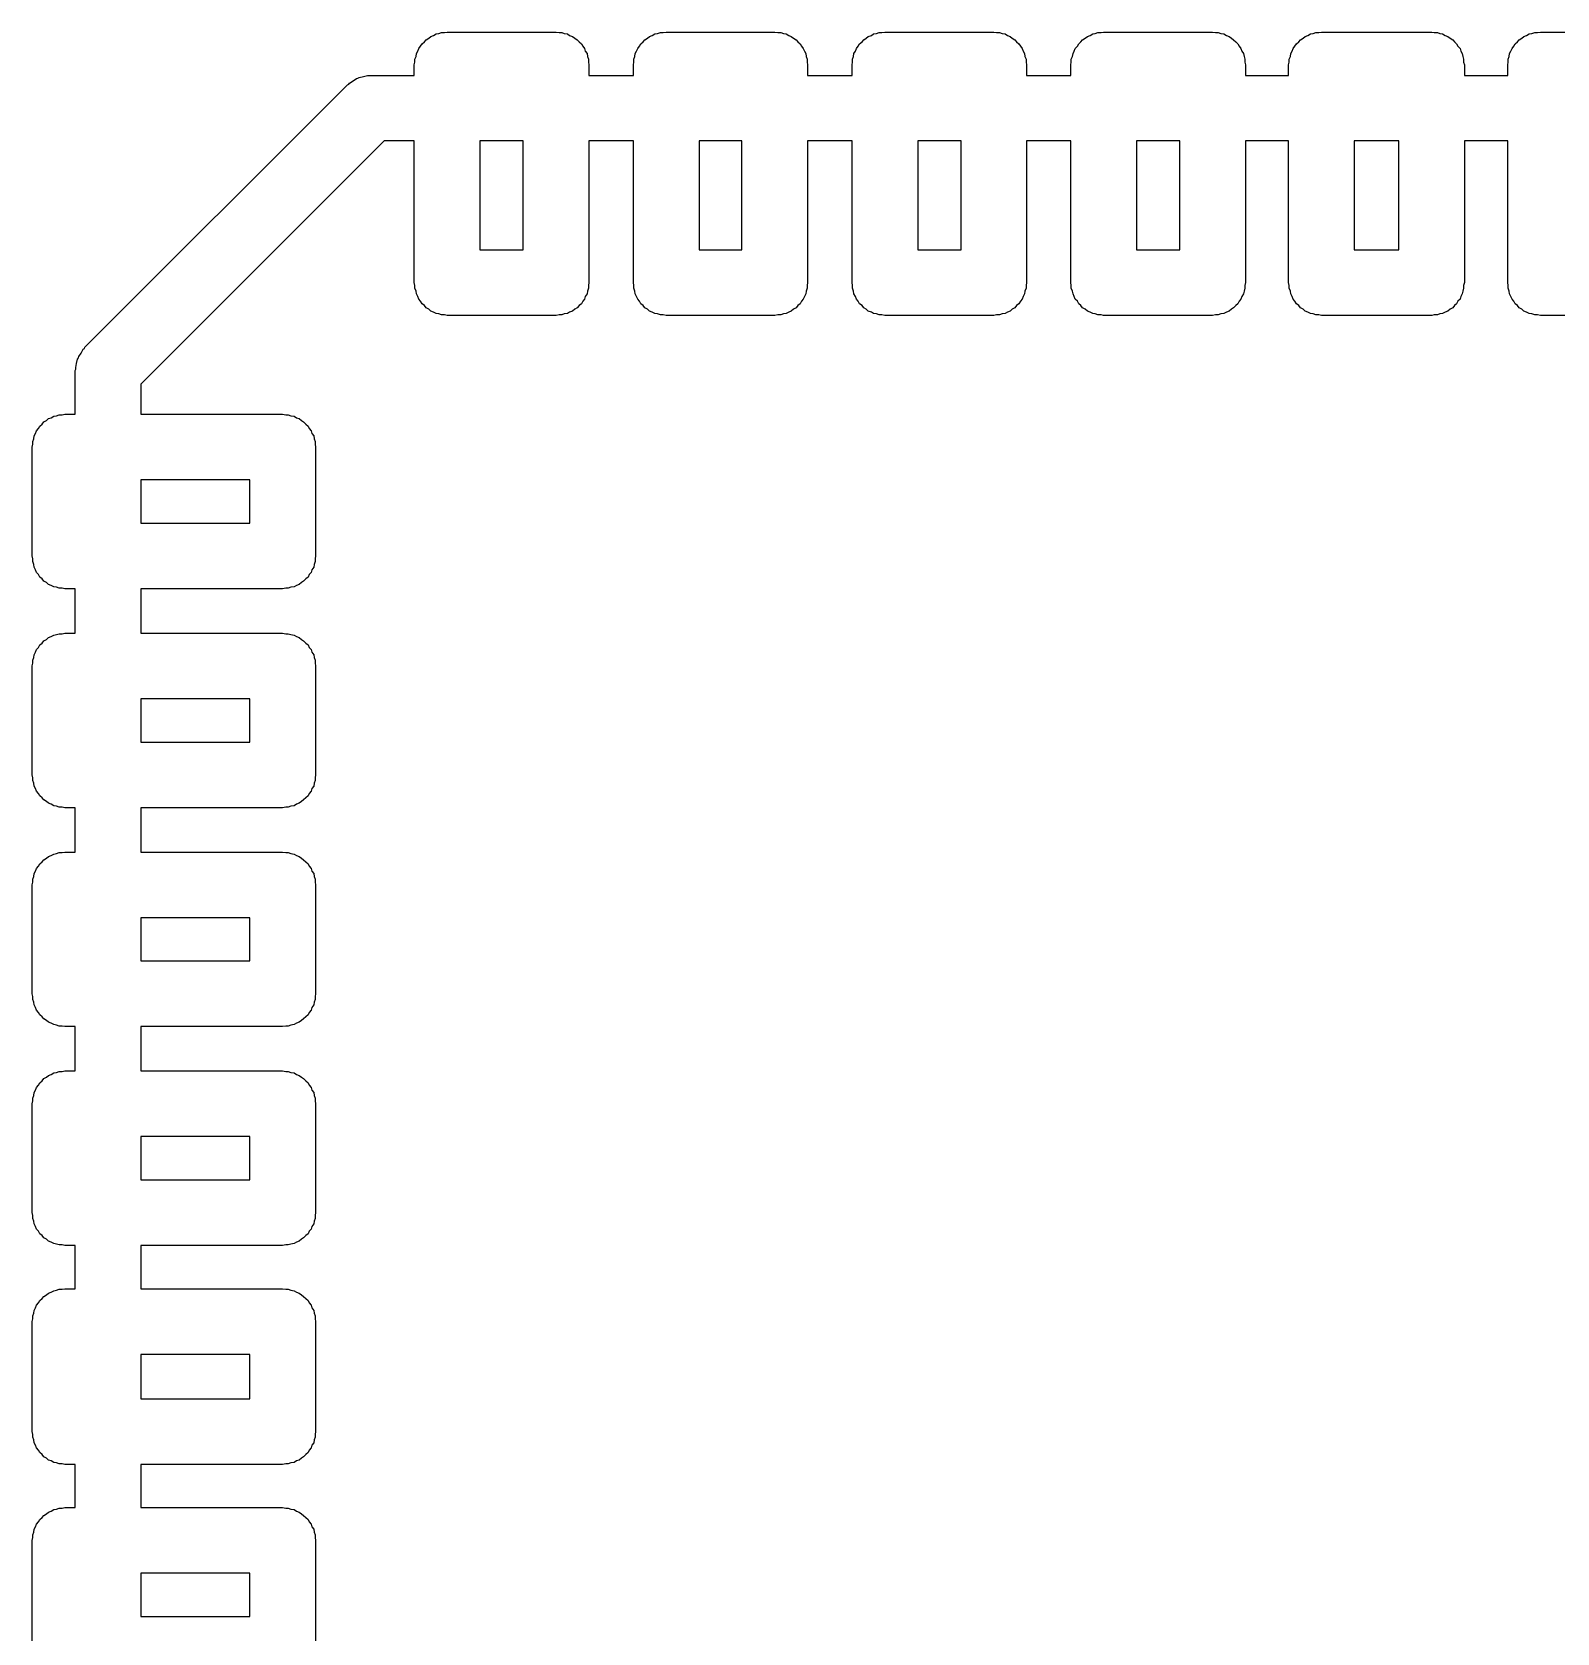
# Model space of a CAD drawing. Extents: x 17 to 274, y -105 to -6.
# Drawn here: x 143.427 to 146.913, y -49.587 to -45.927 of the extents above; entities that cross this region are included whole.
import ezdxf

# ---------------------------------------------------------------- set-up
doc = ezdxf.new("R2010")
doc.units = 0
doc.header["$MEASUREMENT"] = 0
doc.layers.add('BLACK', color=7, linetype='CONTINUOUS')

msp = doc.modelspace()

# ---------------------------------------------------------------- linework, layer by layer
at = {"layer": 'Black'}
for p, q in [((144.37, -45.9286), (144.376, -45.9274)), ((144.376, -45.9274), (144.625, -45.9274)), ((144.625, -45.9274), (144.632, -45.9286)), ((144.87, -45.9286), (144.877, -45.9274)), ((144.877, -45.9274), (145.125, -45.9274)), ((145.125, -45.9274), (145.132, -45.9286)), ((145.37, -45.9286), (145.377, -45.9274)), ((145.377, -45.9274), (145.626, -45.9274)), ((145.626, -45.9274), (145.632, -45.9286)), ((145.871, -45.9286), (145.877, -45.9274)), ((145.877, -45.9274), (146.126, -45.9274)), ((146.126, -45.9274), (146.133, -45.9286)), ((146.369, -45.9286), (146.375, -45.9274)), ((146.375, -45.9274), (146.627, -45.9274)), ((146.627, -45.9274), (146.633, -45.9286)), ((146.869, -45.9286), (146.876, -45.9274)), ((146.876, -45.9274), (147.124, -45.9274)), ((144.311, -45.9649), (144.315, -45.9599)), ((144.315, -45.9599), (144.319, -45.9542)), ((144.319, -45.9542), (144.324, -45.95)), ((144.324, -45.95), (144.328, -45.945)), ((144.328, -45.945), (144.334, -45.9417)), ((144.334, -45.9417), (144.339, -45.9375)), ((144.339, -45.9375), (144.345, -45.9352)), ((144.345, -45.9352), (144.351, -45.9319)), ((144.351, -45.9319), (144.357, -45.9308)), ((144.357, -45.9308), (144.363, -45.9286)), ((144.363, -45.9286), (144.37, -45.9286)), ((144.632, -45.9286), (144.638, -45.9286)), ((144.638, -45.9286), (144.644, -45.9308)), ((144.644, -45.9308), (144.651, -45.9319)), ((144.651, -45.9319), (144.656, -45.9352)), ((144.656, -45.9352), (144.663, -45.9375)), ((144.663, -45.9375), (144.668, -45.9417)), ((144.668, -45.9417), (144.673, -45.945)), ((144.673, -45.945), (144.678, -45.95)), ((144.678, -45.95), (144.683, -45.9542)), ((144.683, -45.9542), (144.686, -45.9599)), ((144.686, -45.9599), (144.69, -45.9649)), ((144.812, -45.9649), (144.816, -45.9599)), ((144.816, -45.9599), (144.819, -45.9542)), ((144.819, -45.9542), (144.824, -45.95)), ((144.824, -45.95), (144.828, -45.945)), ((144.828, -45.945), (144.834, -45.9417)), ((144.834, -45.9417), (144.839, -45.9375)), ((144.839, -45.9375), (144.845, -45.9352)), ((144.845, -45.9352), (144.851, -45.9319)), ((144.851, -45.9319), (144.857, -45.9308)), ((144.857, -45.9308), (144.864, -45.9286)), ((144.864, -45.9286), (144.87, -45.9286)), ((145.132, -45.9286), (145.139, -45.9286)), ((145.139, -45.9286), (145.145, -45.9308)), ((145.145, -45.9308), (145.151, -45.9319)), ((145.151, -45.9319), (145.157, -45.9352)), ((145.157, -45.9352), (145.163, -45.9375)), ((145.163, -45.9375), (145.168, -45.9417)), ((145.168, -45.9417), (145.174, -45.945)), ((145.174, -45.945), (145.178, -45.95)), ((145.178, -45.95), (145.183, -45.9542)), ((145.183, -45.9542), (145.186, -45.9599)), ((145.186, -45.9599), (145.19, -45.9649)), ((145.312, -45.9649), (145.316, -45.9599)), ((145.316, -45.9599), (145.319, -45.9542)), ((145.319, -45.9542), (145.325, -45.95)), ((145.325, -45.95), (145.329, -45.945)), ((145.329, -45.945), (145.334, -45.9417)), ((145.334, -45.9417), (145.339, -45.9375)), ((145.339, -45.9375), (145.346, -45.9352)), ((145.346, -45.9352), (145.351, -45.9319)), ((145.351, -45.9319), (145.358, -45.9308)), ((145.358, -45.9308), (145.364, -45.9286)), ((145.364, -45.9286), (145.37, -45.9286)), ((145.632, -45.9286), (145.639, -45.9286)), ((145.639, -45.9286), (145.645, -45.9308)), ((145.645, -45.9308), (145.652, -45.9319)), ((145.652, -45.9319), (145.657, -45.9352)), ((145.657, -45.9352), (145.663, -45.9375)), ((145.663, -45.9375), (145.668, -45.9417)), ((145.668, -45.9417), (145.674, -45.945)), ((145.674, -45.945), (145.678, -45.95)), ((145.678, -45.95), (145.683, -45.9542)), ((145.683, -45.9542), (145.687, -45.9599)), ((145.687, -45.9599), (145.691, -45.9649)), ((145.812, -45.9649), (145.817, -45.9599)), ((145.817, -45.9599), (145.82, -45.9542)), ((145.82, -45.9542), (145.825, -45.95)), ((145.825, -45.95), (145.829, -45.945)), ((145.829, -45.945), (145.835, -45.9417)), ((145.835, -45.9417), (145.84, -45.9375)), ((145.84, -45.9375), (145.846, -45.9352)), ((145.846, -45.9352), (145.852, -45.9319)), ((145.852, -45.9319), (145.858, -45.9308)), ((145.858, -45.9308), (145.864, -45.9286)), ((145.864, -45.9286), (145.871, -45.9286)), ((146.133, -45.9286), (146.139, -45.9286)), ((146.139, -45.9286), (146.145, -45.9308)), ((146.145, -45.9308), (146.152, -45.9319)), ((146.152, -45.9319), (146.158, -45.9352)), ((146.158, -45.9352), (146.164, -45.9375)), ((146.164, -45.9375), (146.169, -45.9417)), ((146.169, -45.9417), (146.174, -45.945)), ((146.174, -45.945), (146.179, -45.95)), ((146.179, -45.95), (146.184, -45.9542)), ((146.184, -45.9542), (146.187, -45.9599)), ((146.187, -45.9599), (146.191, -45.9649)), ((146.31, -45.9649), (146.314, -45.9599)), ((146.314, -45.9599), (146.318, -45.9542)), ((146.318, -45.9542), (146.323, -45.95)), ((146.323, -45.95), (146.327, -45.945)), ((146.327, -45.945), (146.333, -45.9417)), ((146.333, -45.9417), (146.338, -45.9375)), ((146.338, -45.9375), (146.344, -45.9352)), ((146.344, -45.9352), (146.35, -45.9319)), ((146.35, -45.9319), (146.356, -45.9308)), ((146.356, -45.9308), (146.362, -45.9286)), ((146.362, -45.9286), (146.369, -45.9286)), ((146.633, -45.9286), (146.64, -45.9286)), ((146.64, -45.9286), (146.646, -45.9308)), ((146.646, -45.9308), (146.652, -45.9319)), ((146.652, -45.9319), (146.658, -45.9352)), ((146.658, -45.9352), (146.664, -45.9375)), ((146.664, -45.9375), (146.669, -45.9417)), ((146.669, -45.9417), (146.675, -45.945)), ((146.675, -45.945), (146.679, -45.95)), ((146.679, -45.95), (146.684, -45.9542)), ((146.684, -45.9542), (146.687, -45.9599)), ((146.687, -45.9599), (146.692, -45.9649)), ((146.811, -45.9649), (146.815, -45.9599)), ((146.815, -45.9599), (146.818, -45.9542)), ((146.818, -45.9542), (146.823, -45.95)), ((146.823, -45.95), (146.827, -45.945)), ((146.827, -45.945), (146.833, -45.9417)), ((146.833, -45.9417), (146.838, -45.9375)), ((146.838, -45.9375), (146.844, -45.9352)), ((146.844, -45.9352), (146.85, -45.9319)), ((146.85, -45.9319), (146.856, -45.9308)), ((146.856, -45.9308), (146.863, -45.9286)), ((146.863, -45.9286), (146.869, -45.9286)), ((144.301, -46.0024), (144.302, -45.996)), ((144.302, -45.9894), (144.305, -45.9832)), ((144.302, -45.996), (144.302, -45.9894)), ((144.305, -45.9832), (144.306, -45.9768)), ((144.306, -45.9768), (144.309, -45.9711)), ((144.309, -45.9711), (144.311, -45.9649)), ((144.69, -45.9649), (144.692, -45.9711)), ((144.692, -45.9711), (144.696, -45.9768)), ((144.696, -45.9768), (144.697, -45.9832)), ((144.697, -45.9832), (144.699, -45.9894)), ((144.699, -45.9894), (144.699, -45.996)), ((144.699, -45.996), (144.7, -46.0024)), ((144.802, -46.0024), (144.803, -45.996)), ((144.803, -45.9894), (144.805, -45.9832)), ((144.803, -45.996), (144.803, -45.9894)), ((144.805, -45.9832), (144.806, -45.9768)), ((144.806, -45.9768), (144.809, -45.9711)), ((144.809, -45.9711), (144.812, -45.9649)), ((145.19, -45.9649), (145.193, -45.9711)), ((145.193, -45.9711), (145.196, -45.9768)), ((145.196, -45.9768), (145.197, -45.9832)), ((145.197, -45.9832), (145.199, -45.9894)), ((145.199, -45.9894), (145.199, -45.996)), ((145.199, -45.996), (145.2, -46.0024)), ((145.302, -46.0024), (145.303, -45.996)), ((145.303, -45.9894), (145.305, -45.9832)), ((145.303, -45.996), (145.303, -45.9894)), ((145.305, -45.9832), (145.306, -45.9768)), ((145.306, -45.9768), (145.31, -45.9711)), ((145.31, -45.9711), (145.312, -45.9649)), ((145.691, -45.9649), (145.693, -45.9711)), ((145.693, -45.9711), (145.696, -45.9768)), ((145.696, -45.9768), (145.697, -45.9832)), ((145.697, -45.9832), (145.7, -45.9894)), ((145.7, -45.9894), (145.7, -45.996)), ((145.7, -45.996), (145.701, -46.0024)), ((145.802, -46.0024), (145.803, -45.996)), ((145.803, -45.9894), (145.806, -45.9832)), ((145.803, -45.996), (145.803, -45.9894)), ((145.806, -45.9832), (145.807, -45.9768)), ((145.807, -45.9768), (145.81, -45.9711)), ((145.81, -45.9711), (145.812, -45.9649)), ((146.191, -45.9649), (146.193, -45.9711)), ((146.193, -45.9711), (146.197, -45.9768)), ((146.197, -45.9768), (146.198, -45.9832)), ((146.198, -45.9832), (146.2, -45.9894)), ((146.2, -45.9894), (146.2, -45.996)), ((146.2, -45.996), (146.201, -46.0024)), ((146.3, -46.0024), (146.301, -45.996)), ((146.301, -45.9894), (146.304, -45.9832)), ((146.301, -45.996), (146.301, -45.9894)), ((146.304, -45.9832), (146.305, -45.9768)), ((146.305, -45.9768), (146.308, -45.9711)), ((146.308, -45.9711), (146.31, -45.9649)), ((146.692, -45.9649), (146.694, -45.9711)), ((146.694, -45.9711), (146.697, -45.9768)), ((146.697, -45.9768), (146.698, -45.9832)), ((146.698, -45.9832), (146.7, -45.9894)), ((146.7, -45.9894), (146.7, -45.996)), ((146.7, -45.996), (146.702, -46.0024)), ((146.801, -46.0024), (146.802, -45.996)), ((146.802, -45.9894), (146.804, -45.9832)), ((146.802, -45.996), (146.802, -45.9894)), ((146.804, -45.9832), (146.805, -45.9768)), ((146.805, -45.9768), (146.808, -45.9711)), ((146.808, -45.9711), (146.811, -45.9649)), ((144.161, -46.0391), (144.169, -46.0335)), ((144.169, -46.0335), (144.172, -46.0327)), ((144.172, -46.0327), (144.175, -46.031)), ((144.175, -46.031), (144.185, -46.0293)), ((144.185, -46.0293), (144.194, -46.0268)), ((144.194, -46.0268), (144.198, -46.0271)), ((144.198, -46.0271), (144.201, -46.0265)), ((144.201, -46.0265), (144.301, -46.0265)), ((144.301, -46.0265), (144.301, -46.0024)), ((144.7, -46.0024), (144.7, -46.0265)), ((144.7, -46.0265), (144.802, -46.0265)), ((144.802, -46.0265), (144.802, -46.0024)), ((145.2, -46.0024), (145.2, -46.0265)), ((145.2, -46.0265), (145.302, -46.0265)), ((145.302, -46.0265), (145.302, -46.0024)), ((145.701, -46.0024), (145.701, -46.0265)), ((145.701, -46.0265), (145.802, -46.0265)), ((145.802, -46.0265), (145.802, -46.0024)), ((146.201, -46.0024), (146.201, -46.0265)), ((146.201, -46.0265), (146.3, -46.0265)), ((146.3, -46.0265), (146.3, -46.0024)), ((146.702, -46.0024), (146.702, -46.0265)), ((146.702, -46.0265), (146.801, -46.0265)), ((146.801, -46.0265), (146.801, -46.0024)), ((143.548, -46.6479), (144.148, -46.0484)), ((144.148, -46.0484), (144.151, -46.0466)), ((144.151, -46.0466), (144.153, -46.044)), ((144.153, -46.044), (144.161, -46.0391)), ((144.232, -46.1765), (143.676, -46.732)), ((144.301, -46.1765), (144.232, -46.1765)), ((144.301, -46.5003), (144.301, -46.1765)), ((144.451, -46.1765), (144.451, -46.4253)), ((144.55, -46.1765), (144.451, -46.1765)), ((144.55, -46.4253), (144.55, -46.1765)), ((144.802, -46.1765), (144.7, -46.1765)), ((144.7, -46.1765), (144.7, -46.5003)), ((144.802, -46.5003), (144.802, -46.1765)), ((144.952, -46.1765), (144.952, -46.4253)), ((145.05, -46.1765), (144.952, -46.1765)), ((145.05, -46.4253), (145.05, -46.1765)), ((145.302, -46.1765), (145.2, -46.1765)), ((145.2, -46.1765), (145.2, -46.5003)), ((145.302, -46.5003), (145.302, -46.1765)), ((145.452, -46.1765), (145.452, -46.4253)), ((145.551, -46.1765), (145.452, -46.1765)), ((145.551, -46.4253), (145.551, -46.1765)), ((145.802, -46.1765), (145.701, -46.1765)), ((145.701, -46.1765), (145.701, -46.5003)), ((145.802, -46.5003), (145.802, -46.1765)), ((145.952, -46.1765), (145.952, -46.4253)), ((146.051, -46.1765), (145.952, -46.1765)), ((146.051, -46.4253), (146.051, -46.1765)), ((146.3, -46.1765), (146.201, -46.1765)), ((146.201, -46.1765), (146.201, -46.5003)), ((146.3, -46.5003), (146.3, -46.1765)), ((146.45, -46.1765), (146.45, -46.4253)), ((146.552, -46.1765), (146.45, -46.1765)), ((146.552, -46.4253), (146.552, -46.1765)), ((146.801, -46.1765), (146.702, -46.1765)), ((146.702, -46.1765), (146.702, -46.5003)), ((146.801, -46.5003), (146.801, -46.1765)), ((144.451, -46.4253), (144.55, -46.4253)), ((144.952, -46.4253), (145.05, -46.4253)), ((145.452, -46.4253), (145.551, -46.4253)), ((145.952, -46.4253), (146.051, -46.4253)), ((146.45, -46.4253), (146.552, -46.4253)), ((144.302, -46.5067), (144.301, -46.5003)), ((144.302, -46.5133), (144.302, -46.5067)), ((144.305, -46.5195), (144.302, -46.5133)), ((144.699, -46.5133), (144.697, -46.5195)), ((144.7, -46.5003), (144.699, -46.5067)), ((144.699, -46.5067), (144.699, -46.5133)), ((144.803, -46.5067), (144.802, -46.5003)), ((144.803, -46.5133), (144.803, -46.5067)), ((144.805, -46.5195), (144.803, -46.5133)), ((145.199, -46.5133), (145.197, -46.5195)), ((145.2, -46.5003), (145.199, -46.5067)), ((145.199, -46.5067), (145.199, -46.5133)), ((145.303, -46.5067), (145.302, -46.5003)), ((145.303, -46.5133), (145.303, -46.5067)), ((145.305, -46.5195), (145.303, -46.5133)), ((145.7, -46.5133), (145.697, -46.5195)), ((145.701, -46.5003), (145.7, -46.5067)), ((145.7, -46.5067), (145.7, -46.5133)), ((145.803, -46.5067), (145.802, -46.5003)), ((145.803, -46.5133), (145.803, -46.5067)), ((145.806, -46.5195), (145.803, -46.5133)), ((146.2, -46.5133), (146.198, -46.5195)), ((146.201, -46.5003), (146.2, -46.5067)), ((146.2, -46.5067), (146.2, -46.5133)), ((146.301, -46.5067), (146.3, -46.5003)), ((146.301, -46.5133), (146.301, -46.5067)), ((146.304, -46.5195), (146.301, -46.5133)), ((146.7, -46.5133), (146.698, -46.5195)), ((146.702, -46.5003), (146.7, -46.5067)), ((146.7, -46.5067), (146.7, -46.5133)), ((146.802, -46.5067), (146.801, -46.5003)), ((146.802, -46.5133), (146.802, -46.5067)), ((146.804, -46.5195), (146.802, -46.5133)), ((144.306, -46.5259), (144.305, -46.5195)), ((144.309, -46.5316), (144.306, -46.5259)), ((144.311, -46.5378), (144.309, -46.5316)), ((144.315, -46.5428), (144.311, -46.5378)), ((144.319, -46.5485), (144.315, -46.5428)), ((144.324, -46.5527), (144.319, -46.5485)), ((144.683, -46.5485), (144.678, -46.5527)), ((144.686, -46.5428), (144.683, -46.5485)), ((144.69, -46.5378), (144.686, -46.5428)), ((144.692, -46.5316), (144.69, -46.5378)), ((144.696, -46.5259), (144.692, -46.5316)), ((144.697, -46.5195), (144.696, -46.5259)), ((144.806, -46.5259), (144.805, -46.5195)), ((144.809, -46.5316), (144.806, -46.5259)), ((144.812, -46.5378), (144.809, -46.5316)), ((144.816, -46.5428), (144.812, -46.5378)), ((144.819, -46.5485), (144.816, -46.5428)), ((144.824, -46.5527), (144.819, -46.5485)), ((145.183, -46.5485), (145.178, -46.5527)), ((145.186, -46.5428), (145.183, -46.5485)), ((145.19, -46.5378), (145.186, -46.5428)), ((145.193, -46.5316), (145.19, -46.5378)), ((145.196, -46.5259), (145.193, -46.5316)), ((145.197, -46.5195), (145.196, -46.5259)), ((145.306, -46.5259), (145.305, -46.5195)), ((145.31, -46.5316), (145.306, -46.5259)), ((145.312, -46.5378), (145.31, -46.5316)), ((145.316, -46.5428), (145.312, -46.5378)), ((145.319, -46.5485), (145.316, -46.5428)), ((145.325, -46.5527), (145.319, -46.5485)), ((145.683, -46.5485), (145.678, -46.5527)), ((145.687, -46.5428), (145.683, -46.5485)), ((145.691, -46.5378), (145.687, -46.5428)), ((145.693, -46.5316), (145.691, -46.5378)), ((145.696, -46.5259), (145.693, -46.5316)), ((145.697, -46.5195), (145.696, -46.5259)), ((145.807, -46.5259), (145.806, -46.5195)), ((145.81, -46.5316), (145.807, -46.5259)), ((145.812, -46.5378), (145.81, -46.5316)), ((145.817, -46.5428), (145.812, -46.5378)), ((145.82, -46.5485), (145.817, -46.5428)), ((145.825, -46.5527), (145.82, -46.5485)), ((146.184, -46.5485), (146.179, -46.5527)), ((146.187, -46.5428), (146.184, -46.5485)), ((146.191, -46.5378), (146.187, -46.5428)), ((146.193, -46.5316), (146.191, -46.5378)), ((146.197, -46.5259), (146.193, -46.5316)), ((146.198, -46.5195), (146.197, -46.5259)), ((146.305, -46.5259), (146.304, -46.5195)), ((146.308, -46.5316), (146.305, -46.5259)), ((146.31, -46.5378), (146.308, -46.5316)), ((146.314, -46.5428), (146.31, -46.5378)), ((146.318, -46.5485), (146.314, -46.5428)), ((146.323, -46.5527), (146.318, -46.5485)), ((146.684, -46.5485), (146.679, -46.5527)), ((146.687, -46.5428), (146.684, -46.5485)), ((146.692, -46.5378), (146.687, -46.5428)), ((146.694, -46.5316), (146.692, -46.5378)), ((146.697, -46.5259), (146.694, -46.5316)), ((146.698, -46.5195), (146.697, -46.5259)), ((146.805, -46.5259), (146.804, -46.5195)), ((146.808, -46.5316), (146.805, -46.5259)), ((146.811, -46.5378), (146.808, -46.5316)), ((146.815, -46.5428), (146.811, -46.5378)), ((146.818, -46.5485), (146.815, -46.5428)), ((146.823, -46.5527), (146.818, -46.5485)), ((144.328, -46.5577), (144.324, -46.5527)), ((144.334, -46.561), (144.328, -46.5577)), ((144.339, -46.5652), (144.334, -46.561)), ((144.345, -46.5675), (144.339, -46.5652)), ((144.351, -46.5707), (144.345, -46.5675)), ((144.357, -46.5719), (144.351, -46.5707)), ((144.363, -46.5741), (144.357, -46.5719)), ((144.37, -46.5741), (144.363, -46.5741)), ((144.376, -46.5753), (144.37, -46.5741)), ((144.625, -46.5753), (144.376, -46.5753)), ((144.632, -46.5741), (144.625, -46.5753)), ((144.638, -46.5741), (144.632, -46.5741)), ((144.644, -46.5719), (144.638, -46.5741)), ((144.651, -46.5707), (144.644, -46.5719)), ((144.656, -46.5675), (144.651, -46.5707)), ((144.663, -46.5652), (144.656, -46.5675)), ((144.668, -46.561), (144.663, -46.5652)), ((144.673, -46.5577), (144.668, -46.561)), ((144.678, -46.5527), (144.673, -46.5577)), ((144.828, -46.5577), (144.824, -46.5527)), ((144.834, -46.561), (144.828, -46.5577)), ((144.839, -46.5652), (144.834, -46.561)), ((144.845, -46.5675), (144.839, -46.5652)), ((144.851, -46.5707), (144.845, -46.5675)), ((144.857, -46.5719), (144.851, -46.5707)), ((144.864, -46.5741), (144.857, -46.5719)), ((144.87, -46.5741), (144.864, -46.5741)), ((144.877, -46.5753), (144.87, -46.5741)), ((145.125, -46.5753), (144.877, -46.5753)), ((145.132, -46.5741), (145.125, -46.5753)), ((145.139, -46.5741), (145.132, -46.5741)), ((145.145, -46.5719), (145.139, -46.5741)), ((145.151, -46.5707), (145.145, -46.5719)), ((145.157, -46.5675), (145.151, -46.5707)), ((145.163, -46.5652), (145.157, -46.5675)), ((145.168, -46.561), (145.163, -46.5652)), ((145.174, -46.5577), (145.168, -46.561)), ((145.178, -46.5527), (145.174, -46.5577)), ((145.329, -46.5577), (145.325, -46.5527)), ((145.334, -46.561), (145.329, -46.5577)), ((145.339, -46.5652), (145.334, -46.561)), ((145.346, -46.5675), (145.339, -46.5652)), ((145.351, -46.5707), (145.346, -46.5675)), ((145.358, -46.5719), (145.351, -46.5707)), ((145.364, -46.5741), (145.358, -46.5719)), ((145.37, -46.5741), (145.364, -46.5741)), ((145.377, -46.5753), (145.37, -46.5741)), ((145.626, -46.5753), (145.377, -46.5753)), ((145.632, -46.5741), (145.626, -46.5753)), ((145.639, -46.5741), (145.632, -46.5741)), ((145.645, -46.5719), (145.639, -46.5741)), ((145.652, -46.5707), (145.645, -46.5719)), ((145.657, -46.5675), (145.652, -46.5707)), ((145.663, -46.5652), (145.657, -46.5675)), ((145.668, -46.561), (145.663, -46.5652)), ((145.674, -46.5577), (145.668, -46.561)), ((145.678, -46.5527), (145.674, -46.5577)), ((145.829, -46.5577), (145.825, -46.5527)), ((145.835, -46.561), (145.829, -46.5577)), ((145.84, -46.5652), (145.835, -46.561)), ((145.846, -46.5675), (145.84, -46.5652)), ((145.852, -46.5707), (145.846, -46.5675)), ((145.858, -46.5719), (145.852, -46.5707)), ((145.864, -46.5741), (145.858, -46.5719)), ((145.871, -46.5741), (145.864, -46.5741)), ((145.877, -46.5753), (145.871, -46.5741)), ((146.126, -46.5753), (145.877, -46.5753)), ((146.133, -46.5741), (146.126, -46.5753)), ((146.139, -46.5741), (146.133, -46.5741)), ((146.145, -46.5719), (146.139, -46.5741)), ((146.152, -46.5707), (146.145, -46.5719)), ((146.158, -46.5675), (146.152, -46.5707)), ((146.164, -46.5652), (146.158, -46.5675)), ((146.169, -46.561), (146.164, -46.5652)), ((146.174, -46.5577), (146.169, -46.561)), ((146.179, -46.5527), (146.174, -46.5577)), ((146.327, -46.5577), (146.323, -46.5527)), ((146.333, -46.561), (146.327, -46.5577)), ((146.338, -46.5652), (146.333, -46.561)), ((146.344, -46.5675), (146.338, -46.5652)), ((146.35, -46.5707), (146.344, -46.5675)), ((146.356, -46.5719), (146.35, -46.5707)), ((146.362, -46.5741), (146.356, -46.5719)), ((146.369, -46.5741), (146.362, -46.5741)), ((146.375, -46.5753), (146.369, -46.5741)), ((146.627, -46.5753), (146.375, -46.5753)), ((146.633, -46.5741), (146.627, -46.5753)), ((146.64, -46.5741), (146.633, -46.5741)), ((146.646, -46.5719), (146.64, -46.5741)), ((146.652, -46.5707), (146.646, -46.5719)), ((146.658, -46.5675), (146.652, -46.5707)), ((146.664, -46.5652), (146.658, -46.5675)), ((146.669, -46.561), (146.664, -46.5652)), ((146.675, -46.5577), (146.669, -46.561)), ((146.679, -46.5527), (146.675, -46.5577)), ((146.827, -46.5577), (146.823, -46.5527)), ((146.833, -46.561), (146.827, -46.5577)), ((146.838, -46.5652), (146.833, -46.561)), ((146.844, -46.5675), (146.838, -46.5652)), ((146.85, -46.5707), (146.844, -46.5675)), ((146.856, -46.5719), (146.85, -46.5707)), ((146.863, -46.5741), (146.856, -46.5719)), ((146.869, -46.5741), (146.863, -46.5741)), ((146.876, -46.5753), (146.869, -46.5741)), ((147.124, -46.5753), (146.876, -46.5753)), ((143.539, -46.6612), (143.544, -46.6527)), ((143.544, -46.6527), (143.547, -46.6506)), ((143.547, -46.6506), (143.548, -46.6479)), ((143.527, -46.6944), (143.529, -46.6849)), ((143.527, -46.6977), (143.527, -46.6944)), ((143.529, -46.6849), (143.531, -46.6753)), ((143.531, -46.6753), (143.533, -46.6724)), ((143.533, -46.6724), (143.534, -46.6692)), ((143.534, -46.6692), (143.539, -46.6612)), ((143.526, -46.7009), (143.527, -46.6977)), ((143.526, -46.8012), (143.526, -46.7009)), ((143.676, -46.732), (143.676, -46.8012)), ((143.471, -46.809), (143.477, -46.8057)), ((143.477, -46.8057), (143.483, -46.8046)), ((143.483, -46.8046), (143.489, -46.8023)), ((143.489, -46.8023), (143.496, -46.8023)), ((143.496, -46.8023), (143.502, -46.8012)), ((143.502, -46.8012), (143.526, -46.8012)), ((143.676, -46.8012), (144, -46.8012)), ((144, -46.8012), (144.007, -46.8023)), ((144.007, -46.8023), (144.013, -46.8023)), ((144.013, -46.8023), (144.019, -46.8046)), ((144.019, -46.8046), (144.026, -46.8057)), ((144.026, -46.8057), (144.032, -46.809)), ((143.435, -46.8448), (143.437, -46.8387)), ((143.437, -46.8387), (143.442, -46.8337)), ((143.442, -46.8337), (143.445, -46.828)), ((143.445, -46.828), (143.45, -46.8238)), ((143.45, -46.8238), (143.454, -46.8187)), ((143.454, -46.8187), (143.46, -46.8154)), ((143.46, -46.8154), (143.465, -46.8112)), ((143.465, -46.8112), (143.471, -46.809)), ((144.032, -46.809), (144.038, -46.8112)), ((144.038, -46.8112), (144.043, -46.8154)), ((144.043, -46.8154), (144.048, -46.8187)), ((144.048, -46.8187), (144.053, -46.8238)), ((144.053, -46.8238), (144.058, -46.828)), ((144.058, -46.828), (144.061, -46.8337)), ((144.061, -46.8337), (144.065, -46.8387)), ((144.065, -46.8387), (144.067, -46.8448)), ((143.427, -46.8762), (143.429, -46.8697)), ((143.427, -47.1251), (143.427, -46.8762)), ((143.429, -46.8632), (143.431, -46.857)), ((143.429, -46.8697), (143.429, -46.8632)), ((143.431, -46.857), (143.432, -46.8505)), ((143.432, -46.8505), (143.435, -46.8448)), ((144.067, -46.8448), (144.071, -46.8505)), ((144.071, -46.8505), (144.072, -46.857)), ((144.072, -46.857), (144.074, -46.8632)), ((144.074, -46.8632), (144.074, -46.8697)), ((144.074, -46.8697), (144.075, -46.8762)), ((144.075, -46.8762), (144.075, -47.1251)), ((143.676, -46.9512), (143.676, -47.0501)), ((143.925, -46.9512), (143.676, -46.9512)), ((143.925, -47.0501), (143.925, -46.9512)), ((143.676, -47.0501), (143.925, -47.0501)), ((143.429, -47.1316), (143.427, -47.1251)), ((143.429, -47.1381), (143.429, -47.1316)), ((144.075, -47.1251), (144.074, -47.1316)), ((144.074, -47.1316), (144.074, -47.1381)), ((143.431, -47.1443), (143.429, -47.1381)), ((143.432, -47.1508), (143.431, -47.1443)), ((143.435, -47.1564), (143.432, -47.1508)), ((143.437, -47.1626), (143.435, -47.1564)), ((143.442, -47.1676), (143.437, -47.1626)), ((143.445, -47.1733), (143.442, -47.1676)), ((144.061, -47.1676), (144.058, -47.1733)), ((144.065, -47.1626), (144.061, -47.1676)), ((144.067, -47.1564), (144.065, -47.1626)), ((144.071, -47.1508), (144.067, -47.1564)), ((144.072, -47.1443), (144.071, -47.1508)), ((144.074, -47.1381), (144.072, -47.1443)), ((143.45, -47.1775), (143.445, -47.1733)), ((143.454, -47.1826), (143.45, -47.1775)), ((143.46, -47.1858), (143.454, -47.1826)), ((143.465, -47.1901), (143.46, -47.1858)), ((143.471, -47.1923), (143.465, -47.1901)), ((143.477, -47.1956), (143.471, -47.1923)), ((143.483, -47.1967), (143.477, -47.1956)), ((143.489, -47.199), (143.483, -47.1967)), ((143.496, -47.199), (143.489, -47.199)), ((143.502, -47.2001), (143.496, -47.199)), ((143.526, -47.2001), (143.502, -47.2001)), ((143.526, -47.3016), (143.526, -47.2001)), ((144, -47.2001), (143.676, -47.2001)), ((143.676, -47.2001), (143.676, -47.3016)), ((144.007, -47.199), (144, -47.2001)), ((144.013, -47.199), (144.007, -47.199)), ((144.019, -47.1967), (144.013, -47.199)), ((144.026, -47.1956), (144.019, -47.1967)), ((144.032, -47.1923), (144.026, -47.1956)), ((144.038, -47.1901), (144.032, -47.1923)), ((144.043, -47.1858), (144.038, -47.1901)), ((144.048, -47.1826), (144.043, -47.1858)), ((144.053, -47.1775), (144.048, -47.1826)), ((144.058, -47.1733), (144.053, -47.1775)), ((143.454, -47.3191), (143.46, -47.3158)), ((143.46, -47.3158), (143.465, -47.3116)), ((143.465, -47.3116), (143.471, -47.3094)), ((143.471, -47.3094), (143.477, -47.3061)), ((143.477, -47.3061), (143.483, -47.3049)), ((143.483, -47.3049), (143.489, -47.3027)), ((143.489, -47.3027), (143.496, -47.3027)), ((143.496, -47.3027), (143.502, -47.3016)), ((143.502, -47.3016), (143.526, -47.3016)), ((143.676, -47.3016), (144, -47.3016)), ((144, -47.3016), (144.007, -47.3027)), ((144.007, -47.3027), (144.013, -47.3027)), ((144.013, -47.3027), (144.019, -47.3049)), ((144.019, -47.3049), (144.026, -47.3061)), ((144.026, -47.3061), (144.032, -47.3094)), ((144.032, -47.3094), (144.038, -47.3116)), ((144.038, -47.3116), (144.043, -47.3158)), ((144.043, -47.3158), (144.048, -47.3191)), ((143.431, -47.3574), (143.432, -47.3509)), ((143.432, -47.3509), (143.435, -47.3452)), ((143.435, -47.3452), (143.437, -47.3391)), ((143.437, -47.3391), (143.442, -47.334)), ((143.442, -47.334), (143.445, -47.3284)), ((143.445, -47.3284), (143.45, -47.3241)), ((143.45, -47.3241), (143.454, -47.3191)), ((144.048, -47.3191), (144.053, -47.3241)), ((144.053, -47.3241), (144.058, -47.3284)), ((144.058, -47.3284), (144.061, -47.334)), ((144.061, -47.334), (144.065, -47.3391)), ((144.065, -47.3391), (144.067, -47.3452)), ((144.067, -47.3452), (144.071, -47.3509)), ((144.071, -47.3509), (144.072, -47.3574)), ((143.427, -47.3766), (143.429, -47.3701)), ((143.427, -47.6255), (143.427, -47.3766)), ((143.429, -47.3635), (143.431, -47.3574)), ((143.429, -47.3701), (143.429, -47.3635)), ((144.072, -47.3574), (144.074, -47.3635)), ((144.074, -47.3635), (144.074, -47.3701)), ((144.074, -47.3701), (144.075, -47.3766)), ((144.075, -47.3766), (144.075, -47.6255)), ((143.676, -47.4516), (143.676, -47.5505)), ((143.925, -47.4516), (143.676, -47.4516)), ((143.925, -47.5505), (143.925, -47.4516)), ((143.676, -47.5505), (143.925, -47.5505)), ((143.429, -47.6319), (143.427, -47.6255)), ((143.429, -47.6385), (143.429, -47.6319)), ((143.431, -47.6447), (143.429, -47.6385)), ((143.432, -47.6511), (143.431, -47.6447)), ((144.072, -47.6447), (144.071, -47.6511)), ((144.074, -47.6385), (144.072, -47.6447)), ((144.075, -47.6255), (144.074, -47.6319)), ((144.074, -47.6319), (144.074, -47.6385)), ((143.435, -47.6568), (143.432, -47.6511)), ((143.437, -47.663), (143.435, -47.6568)), ((143.442, -47.668), (143.437, -47.663)), ((143.445, -47.6737), (143.442, -47.668)), ((143.45, -47.6779), (143.445, -47.6737)), ((143.454, -47.6829), (143.45, -47.6779)), ((143.46, -47.6862), (143.454, -47.6829)), ((144.048, -47.6829), (144.043, -47.6862)), ((144.053, -47.6779), (144.048, -47.6829)), ((144.058, -47.6737), (144.053, -47.6779)), ((144.061, -47.668), (144.058, -47.6737)), ((144.065, -47.663), (144.061, -47.668)), ((144.067, -47.6568), (144.065, -47.663)), ((144.071, -47.6511), (144.067, -47.6568)), ((143.465, -47.6904), (143.46, -47.6862)), ((143.471, -47.6927), (143.465, -47.6904)), ((143.477, -47.696), (143.471, -47.6927)), ((143.483, -47.6971), (143.477, -47.696)), ((143.489, -47.6993), (143.483, -47.6971)), ((143.496, -47.6993), (143.489, -47.6993)), ((143.502, -47.7005), (143.496, -47.6993)), ((143.526, -47.7005), (143.502, -47.7005)), ((143.526, -47.8019), (143.526, -47.7005)), ((144, -47.7005), (143.676, -47.7005)), ((143.676, -47.7005), (143.676, -47.8019)), ((144.007, -47.6993), (144, -47.7005)), ((144.013, -47.6993), (144.007, -47.6993)), ((144.019, -47.6971), (144.013, -47.6993)), ((144.026, -47.696), (144.019, -47.6971)), ((144.032, -47.6927), (144.026, -47.696)), ((144.038, -47.6904), (144.032, -47.6927)), ((144.043, -47.6862), (144.038, -47.6904)), ((143.442, -47.8344), (143.445, -47.8287)), ((143.445, -47.8287), (143.45, -47.8245)), ((143.45, -47.8245), (143.454, -47.8195)), ((143.454, -47.8195), (143.46, -47.8162)), ((143.46, -47.8162), (143.465, -47.812)), ((143.465, -47.812), (143.471, -47.8097)), ((143.471, -47.8097), (143.477, -47.8065)), ((143.477, -47.8065), (143.483, -47.8053)), ((143.483, -47.8053), (143.489, -47.8031)), ((143.489, -47.8031), (143.496, -47.8031)), ((143.496, -47.8031), (143.502, -47.8019)), ((143.502, -47.8019), (143.526, -47.8019)), ((143.676, -47.8019), (144, -47.8019)), ((144, -47.8019), (144.007, -47.8031)), ((144.007, -47.8031), (144.013, -47.8031)), ((144.013, -47.8031), (144.019, -47.8053)), ((144.019, -47.8053), (144.026, -47.8065)), ((144.026, -47.8065), (144.032, -47.8097)), ((144.032, -47.8097), (144.038, -47.812)), ((144.038, -47.812), (144.043, -47.8162)), ((144.043, -47.8162), (144.048, -47.8195)), ((144.048, -47.8195), (144.053, -47.8245)), ((144.053, -47.8245), (144.058, -47.8287)), ((144.058, -47.8287), (144.061, -47.8344)), ((143.429, -47.8639), (143.431, -47.8577)), ((143.429, -47.8705), (143.429, -47.8639)), ((143.431, -47.8577), (143.432, -47.8513)), ((143.432, -47.8513), (143.435, -47.8456)), ((143.435, -47.8456), (143.437, -47.8394)), ((143.437, -47.8394), (143.442, -47.8344)), ((144.061, -47.8344), (144.065, -47.8394)), ((144.065, -47.8394), (144.067, -47.8456)), ((144.067, -47.8456), (144.071, -47.8513)), ((144.071, -47.8513), (144.072, -47.8577)), ((144.072, -47.8577), (144.074, -47.8639)), ((144.074, -47.8639), (144.074, -47.8705)), ((143.427, -47.8769), (143.429, -47.8705)), ((143.427, -48.1259), (143.427, -47.8769)), ((144.074, -47.8705), (144.075, -47.8769)), ((144.075, -47.8769), (144.075, -48.1259)), ((143.676, -47.9519), (143.676, -48.0509)), ((143.925, -47.9519), (143.676, -47.9519)), ((143.925, -48.0509), (143.925, -47.9519)), ((143.676, -48.0509), (143.925, -48.0509)), ((143.429, -48.1323), (143.427, -48.1259)), ((143.429, -48.1389), (143.429, -48.1323)), ((143.431, -48.1451), (143.429, -48.1389)), ((143.432, -48.1515), (143.431, -48.1451)), ((143.435, -48.1572), (143.432, -48.1515)), ((143.437, -48.1634), (143.435, -48.1572)), ((144.067, -48.1572), (144.065, -48.1634)), ((144.071, -48.1515), (144.067, -48.1572)), ((144.072, -48.1451), (144.071, -48.1515)), ((144.074, -48.1389), (144.072, -48.1451)), ((144.075, -48.1259), (144.074, -48.1323)), ((144.074, -48.1323), (144.074, -48.1389)), ((143.442, -48.1684), (143.437, -48.1634)), ((143.445, -48.1741), (143.442, -48.1684)), ((143.45, -48.1783), (143.445, -48.1741)), ((143.454, -48.1833), (143.45, -48.1783)), ((143.46, -48.1866), (143.454, -48.1833)), ((143.465, -48.1908), (143.46, -48.1866)), ((143.471, -48.1931), (143.465, -48.1908)), ((143.477, -48.1963), (143.471, -48.1931)), ((143.483, -48.1975), (143.477, -48.1963)), ((144.026, -48.1963), (144.019, -48.1975)), ((144.032, -48.1931), (144.026, -48.1963)), ((144.038, -48.1908), (144.032, -48.1931)), ((144.043, -48.1866), (144.038, -48.1908)), ((144.048, -48.1833), (144.043, -48.1866)), ((144.053, -48.1783), (144.048, -48.1833)), ((144.058, -48.1741), (144.053, -48.1783)), ((144.061, -48.1684), (144.058, -48.1741)), ((144.065, -48.1634), (144.061, -48.1684)), ((143.489, -48.1997), (143.483, -48.1975)), ((143.496, -48.1997), (143.489, -48.1997)), ((143.502, -48.2009), (143.496, -48.1997)), ((143.526, -48.2009), (143.502, -48.2009)), ((143.526, -48.3023), (143.526, -48.2009)), ((144, -48.2009), (143.676, -48.2009)), ((143.676, -48.2009), (143.676, -48.3023)), ((144.007, -48.1997), (144, -48.2009)), ((144.013, -48.1997), (144.007, -48.1997)), ((144.019, -48.1975), (144.013, -48.1997)), ((143.477, -48.3068), (143.483, -48.3057)), ((143.483, -48.3057), (143.489, -48.3035)), ((143.489, -48.3035), (143.496, -48.3035)), ((143.496, -48.3035), (143.502, -48.3023)), ((143.502, -48.3023), (143.526, -48.3023)), ((143.676, -48.3023), (144, -48.3023)), ((144, -48.3023), (144.007, -48.3035)), ((144.007, -48.3035), (144.013, -48.3035)), ((144.013, -48.3035), (144.019, -48.3057)), ((144.019, -48.3057), (144.026, -48.3068)), ((143.435, -48.346), (143.437, -48.3398)), ((143.437, -48.3398), (143.442, -48.3348)), ((143.442, -48.3348), (143.445, -48.3291)), ((143.445, -48.3291), (143.45, -48.3249)), ((143.45, -48.3249), (143.454, -48.3199)), ((143.454, -48.3199), (143.46, -48.3166)), ((143.46, -48.3166), (143.465, -48.3124)), ((143.465, -48.3124), (143.471, -48.3101)), ((143.471, -48.3101), (143.477, -48.3068)), ((144.026, -48.3068), (144.032, -48.3101)), ((144.032, -48.3101), (144.038, -48.3124)), ((144.038, -48.3124), (144.043, -48.3166)), ((144.043, -48.3166), (144.048, -48.3199)), ((144.048, -48.3199), (144.053, -48.3249)), ((144.053, -48.3249), (144.058, -48.3291)), ((144.058, -48.3291), (144.061, -48.3348)), ((144.061, -48.3348), (144.065, -48.3398)), ((144.065, -48.3398), (144.067, -48.346)), ((143.427, -48.3773), (143.429, -48.3709)), ((143.427, -48.6262), (143.427, -48.3773)), ((143.429, -48.3643), (143.431, -48.3581)), ((143.429, -48.3709), (143.429, -48.3643)), ((143.431, -48.3581), (143.432, -48.3517)), ((143.432, -48.3517), (143.435, -48.346)), ((144.067, -48.346), (144.071, -48.3517)), ((144.071, -48.3517), (144.072, -48.3581)), ((144.072, -48.3581), (144.074, -48.3643)), ((144.074, -48.3643), (144.074, -48.3709)), ((144.074, -48.3709), (144.075, -48.3773)), ((144.075, -48.3773), (144.075, -48.6262)), ((143.676, -48.4523), (143.676, -48.5512)), ((143.925, -48.4523), (143.676, -48.4523)), ((143.925, -48.5512), (143.925, -48.4523)), ((143.676, -48.5512), (143.925, -48.5512)), ((143.429, -48.6327), (143.427, -48.6262)), ((143.429, -48.6393), (143.429, -48.6327)), ((144.075, -48.6262), (144.074, -48.6327)), ((144.074, -48.6327), (144.074, -48.6393)), ((143.431, -48.6454), (143.429, -48.6393)), ((143.432, -48.6519), (143.431, -48.6454)), ((143.435, -48.6576), (143.432, -48.6519)), ((143.437, -48.6637), (143.435, -48.6576)), ((143.442, -48.6688), (143.437, -48.6637)), ((143.445, -48.6744), (143.442, -48.6688)), ((144.061, -48.6688), (144.058, -48.6744)), ((144.065, -48.6637), (144.061, -48.6688)), ((144.067, -48.6576), (144.065, -48.6637)), ((144.071, -48.6519), (144.067, -48.6576)), ((144.072, -48.6454), (144.071, -48.6519)), ((144.074, -48.6393), (144.072, -48.6454)), ((143.45, -48.6787), (143.445, -48.6744)), ((143.454, -48.6837), (143.45, -48.6787)), ((143.46, -48.687), (143.454, -48.6837)), ((143.465, -48.6912), (143.46, -48.687)), ((143.471, -48.6934), (143.465, -48.6912)), ((143.477, -48.6967), (143.471, -48.6934)), ((143.483, -48.6979), (143.477, -48.6967)), ((143.489, -48.7001), (143.483, -48.6979)), ((143.496, -48.7001), (143.489, -48.7001)), ((143.502, -48.7012), (143.496, -48.7001)), ((143.526, -48.7012), (143.502, -48.7012)), ((143.526, -48.8002), (143.526, -48.7012)), ((144, -48.7012), (143.676, -48.7012)), ((143.676, -48.7012), (143.676, -48.8002)), ((144.007, -48.7001), (144, -48.7012)), ((144.013, -48.7001), (144.007, -48.7001)), ((144.019, -48.6979), (144.013, -48.7001)), ((144.026, -48.6967), (144.019, -48.6979)), ((144.032, -48.6934), (144.026, -48.6967)), ((144.038, -48.6912), (144.032, -48.6934)), ((144.043, -48.687), (144.038, -48.6912)), ((144.048, -48.6837), (144.043, -48.687)), ((144.053, -48.6787), (144.048, -48.6837)), ((144.058, -48.6744), (144.053, -48.6787)), ((143.45, -48.8227), (143.454, -48.8177)), ((143.454, -48.8177), (143.46, -48.8144)), ((143.46, -48.8144), (143.465, -48.8102)), ((143.465, -48.8102), (143.471, -48.808)), ((143.471, -48.808), (143.477, -48.8047)), ((143.477, -48.8047), (143.483, -48.8035)), ((143.483, -48.8035), (143.489, -48.8013)), ((143.489, -48.8013), (143.496, -48.8013)), ((143.496, -48.8013), (143.502, -48.8002)), ((143.502, -48.8002), (143.526, -48.8002)), ((143.676, -48.8002), (144, -48.8002)), ((144, -48.8002), (144.007, -48.8013)), ((144.007, -48.8013), (144.013, -48.8013)), ((144.013, -48.8013), (144.019, -48.8035)), ((144.019, -48.8035), (144.026, -48.8047)), ((144.026, -48.8047), (144.032, -48.808)), ((144.032, -48.808), (144.038, -48.8102)), ((144.038, -48.8102), (144.043, -48.8144)), ((144.043, -48.8144), (144.048, -48.8177)), ((144.048, -48.8177), (144.053, -48.8227)), ((143.431, -48.856), (143.432, -48.8495)), ((143.432, -48.8495), (143.435, -48.8438)), ((143.435, -48.8438), (143.437, -48.8377)), ((143.437, -48.8377), (143.442, -48.8326)), ((143.442, -48.8326), (143.445, -48.827)), ((143.445, -48.827), (143.45, -48.8227)), ((144.053, -48.8227), (144.058, -48.827)), ((144.058, -48.827), (144.061, -48.8326)), ((144.061, -48.8326), (144.065, -48.8377)), ((144.065, -48.8377), (144.067, -48.8438)), ((144.067, -48.8438), (144.071, -48.8495)), ((144.071, -48.8495), (144.072, -48.856)), ((143.427, -48.8752), (143.429, -48.8687)), ((143.427, -49.1266), (143.427, -48.8752)), ((143.429, -48.8621), (143.431, -48.856)), ((143.429, -48.8687), (143.429, -48.8621)), ((144.072, -48.856), (144.074, -48.8621)), ((144.074, -48.8621), (144.074, -48.8687)), ((144.074, -48.8687), (144.075, -48.8752)), ((144.075, -48.8752), (144.075, -49.1266)), ((143.676, -48.9502), (143.676, -49.0516)), ((143.925, -48.9502), (143.676, -48.9502)), ((143.925, -49.0516), (143.925, -48.9502)), ((143.676, -49.0516), (143.925, -49.0516)), ((143.429, -49.1331), (143.427, -49.1266)), ((143.429, -49.1396), (143.429, -49.1331)), ((143.431, -49.1458), (143.429, -49.1396)), ((143.432, -49.1523), (143.431, -49.1458)), ((144.072, -49.1458), (144.071, -49.1523)), ((144.074, -49.1396), (144.072, -49.1458)), ((144.075, -49.1266), (144.074, -49.1331)), ((144.074, -49.1331), (144.074, -49.1396)), ((143.435, -49.158), (143.432, -49.1523)), ((143.437, -49.1641), (143.435, -49.158)), ((143.442, -49.1691), (143.437, -49.1641)), ((143.445, -49.1748), (143.442, -49.1691)), ((143.45, -49.179), (143.445, -49.1748)), ((143.454, -49.1841), (143.45, -49.179)), ((143.46, -49.1874), (143.454, -49.1841)), ((144.048, -49.1841), (144.043, -49.1874)), ((144.053, -49.179), (144.048, -49.1841)), ((144.058, -49.1748), (144.053, -49.179)), ((144.061, -49.1691), (144.058, -49.1748)), ((144.065, -49.1641), (144.061, -49.1691)), ((144.067, -49.158), (144.065, -49.1641)), ((144.071, -49.1523), (144.067, -49.158)), ((143.465, -49.1916), (143.46, -49.1874)), ((143.471, -49.1938), (143.465, -49.1916)), ((143.477, -49.1971), (143.471, -49.1938)), ((143.483, -49.1982), (143.477, -49.1971)), ((143.489, -49.2005), (143.483, -49.1982)), ((143.496, -49.2005), (143.489, -49.2005)), ((143.502, -49.2016), (143.496, -49.2005)), ((143.526, -49.2016), (143.502, -49.2016)), ((143.526, -49.3005), (143.526, -49.2016)), ((144, -49.2016), (143.676, -49.2016)), ((143.676, -49.2016), (143.676, -49.3005)), ((144.007, -49.2005), (144, -49.2016)), ((144.013, -49.2005), (144.007, -49.2005)), ((144.019, -49.1982), (144.013, -49.2005)), ((144.026, -49.1971), (144.019, -49.1982)), ((144.032, -49.1938), (144.026, -49.1971)), ((144.038, -49.1916), (144.032, -49.1938)), ((144.043, -49.1874), (144.038, -49.1916)), ((143.442, -49.333), (143.445, -49.3273)), ((143.445, -49.3273), (143.45, -49.3231)), ((143.45, -49.3231), (143.454, -49.3181)), ((143.454, -49.3181), (143.46, -49.3148)), ((143.46, -49.3148), (143.465, -49.3106)), ((143.465, -49.3106), (143.471, -49.3083)), ((143.471, -49.3083), (143.477, -49.3051)), ((143.477, -49.3051), (143.483, -49.3039)), ((143.483, -49.3039), (143.489, -49.3017)), ((143.489, -49.3017), (143.496, -49.3017)), ((143.496, -49.3017), (143.502, -49.3005)), ((143.502, -49.3005), (143.526, -49.3005)), ((143.676, -49.3005), (144, -49.3005)), ((144, -49.3005), (144.007, -49.3017)), ((144.007, -49.3017), (144.013, -49.3017)), ((144.013, -49.3017), (144.019, -49.3039)), ((144.019, -49.3039), (144.026, -49.3051)), ((144.026, -49.3051), (144.032, -49.3083)), ((144.032, -49.3083), (144.038, -49.3106)), ((144.038, -49.3106), (144.043, -49.3148)), ((144.043, -49.3148), (144.048, -49.3181)), ((144.048, -49.3181), (144.053, -49.3231)), ((144.053, -49.3231), (144.058, -49.3273)), ((144.058, -49.3273), (144.061, -49.333)), ((143.429, -49.3625), (143.431, -49.3563)), ((143.429, -49.3691), (143.429, -49.3625)), ((143.431, -49.3563), (143.432, -49.3499)), ((143.432, -49.3499), (143.435, -49.3442)), ((143.435, -49.3442), (143.437, -49.338)), ((143.437, -49.338), (143.442, -49.333)), ((144.061, -49.333), (144.065, -49.338)), ((144.065, -49.338), (144.067, -49.3442)), ((144.067, -49.3442), (144.071, -49.3499)), ((144.071, -49.3499), (144.072, -49.3563)), ((144.072, -49.3563), (144.074, -49.3625)), ((144.074, -49.3625), (144.074, -49.3691)), ((143.427, -49.3755), (143.429, -49.3691)), ((143.427, -49.6245), (143.427, -49.3755)), ((144.074, -49.3691), (144.075, -49.3755)), ((144.075, -49.3755), (144.075, -49.6245)), ((143.676, -49.4505), (143.676, -49.5495)), ((143.925, -49.4505), (143.676, -49.4505)), ((143.925, -49.5495), (143.925, -49.4505)), ((143.676, -49.5495), (143.925, -49.5495))]:
    msp.add_line(p, q, dxfattribs=at)

doc.saveas('drawing.dxf')
